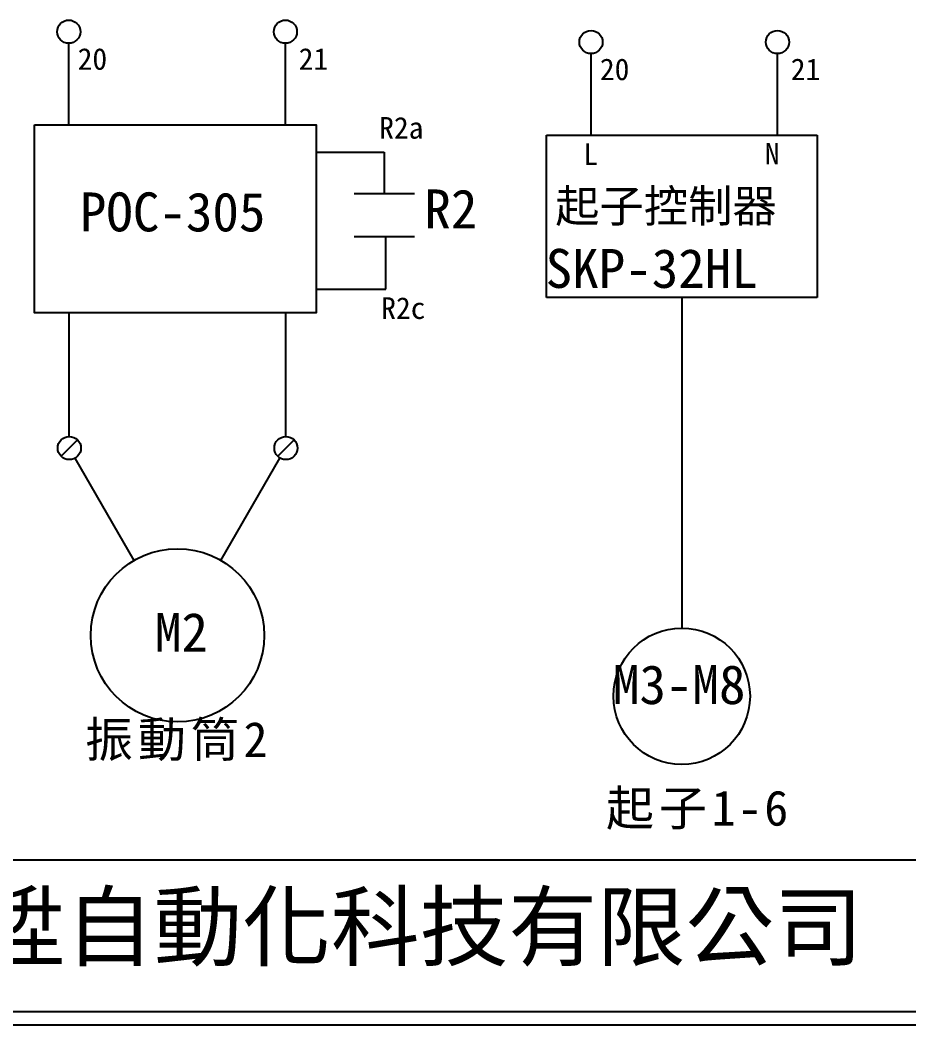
# Model space of a CAD drawing. Extents: x 10 to 297, y 3 to 207.
# Drawn here: x 60.8 to 142.9, y 3 to 95.8 of the extents above; entities that cross this region are included whole.
import ezdxf

# ---------------------------------------------------------------- set-up
doc = ezdxf.new("R2010")
doc.units = 0
doc.layers.get('0').update_dxf_attribs({"linetype": 'CONTINUOUS'})
doc.layers.add('圖框層', color=7, linetype='CONTINUOUS')
doc.layers.add('標尺寸層', color=3, linetype='CONTINUOUS')
doc.styles.add('STSL', font='kaiu.ttf')
doc.styles.add('標楷體', font='kaiu.ttf')

msp = doc.modelspace()

# ---------------------------------------------------------------- linework, layer by layer
for p, q in [((65.292, 93.685), (65.295, 86.152)), ((85.292, 93.685), (85.295, 86.152)), ((113.508, 92.73), (113.511, 85.196)), ((130.724, 92.73), (130.727, 85.196)), ((109.411, 85.196), (134.411, 85.196)), ((109.411, 70.196), (109.411, 85.196)), ((134.411, 85.196), (134.411, 70.196)), ((134.411, 70.196), (109.411, 70.196)), ((66.122, 57.047), (64.608, 55.532)), ((86.122, 57.047), (84.608, 55.532)), ((71.353, 45.917), (65.9, 55.362)), ((79.353, 45.917), (84.812, 55.372))]:
    msp.add_line(p, q)
for centre, radius in [((65.313, 94.756), 1.071), ((85.313, 94.756), 1.071), ((113.53, 93.8), 1.071), ((130.746, 93.8), 1.071), ((65.365, 56.29), 1.071), ((85.365, 56.29), 1.071), ((75.353, 38.989), 8), ((121.911, 33.362), 6.3)]:
    msp.add_circle(centre, radius)
at = {"layer": '圖框層', "color": 7}
for p, q in [((11.25, 18.25), (295.75, 18.25)), ((11.25, 4.25), (295.75, 4.25)), ((10, 3), (297, 3))]:
    msp.add_line(p, q, dxfattribs=at)
at = {"layer": '標尺寸層', "color": 7}
for p, q in [((88.142, 83.616), (94.442, 83.616)), ((94.442, 83.616), (94.442, 79.811)), ((91.662, 79.811), (97.229, 79.811)), ((91.662, 75.838), (97.229, 75.838)), ((94.579, 70.979), (94.579, 75.838)), ((88.142, 70.979), (94.579, 70.979)), ((121.911, 70.196), (121.911, 39.661)), ((65.365, 57.361), (65.365, 68.775)), ((85.365, 57.361), (85.365, 68.775))]:
    msp.add_line(p, q, dxfattribs=at)
msp.add_lwpolyline([(62.15, 86.152), (88.142, 86.152), (88.142, 68.775), (62.15, 68.775)], close=True, dxfattribs=at)

# ---------------------------------------------------------------- texts
at = {"color": 0, "char_height": 3.25, "width": 24.14544, "attachment_point": 2, "style": '標楷體'}
for s, insert in [('{\\T1.1;振動筒2}', (75.353, 30.989)), ('{\\T1.1;起子1-6}', (123.439, 24.659))]:
    msp.add_mtext(s, dxfattribs=dict(at, insert=insert))
at = {"layer": '圖框層', "color": 4, "style": 'STSL'}
for s, height, p in [('20', 2, (66.136, 91.236)), ('21', 2, (86.544, 91.236)), ('20', 2, (114.352, 90.281)), ('21', 2, (131.977, 90.281)), ('R2a', 2, (93.976, 84.875)), ('N', 2, (129.584, 82.487)), ('L', 2, (112.824, 82.431)), ('POC-305', 3.6, (66.33, 76.306)), ('R2', 3.6, (98.141, 76.582)), ('起子控制器', 3, (110.227, 77.157)), ('SKP-32HL', 3.6, (109.34, 71.086)), ('R2c', 2, (94.163, 68.222)), ('M2', 3.6, (73.269, 37.466)), ('M3-M8', 3.6, (115.553, 32.64)), ('泓陞自動化科技有限公司', 6, (48.604, 9.076))]:
    msp.add_text(s, height=height, dxfattribs=at).set_placement(p)

doc.saveas('drawing.dxf')
